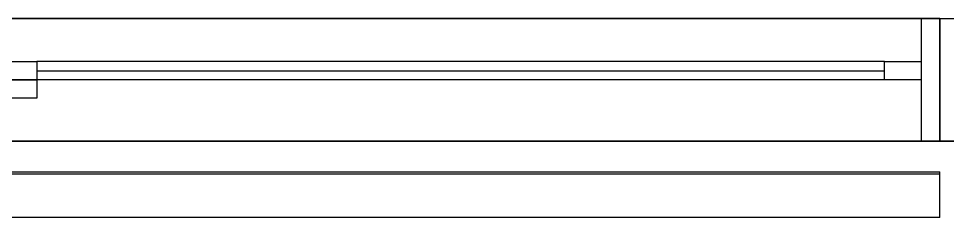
# Model space of a CAD drawing. Header units: millimetres. Extents: x -41292 to 298682, y -22072 to 33155.
# Drawn here: x 26845 to 28357, y -2224 to -1899 of the extents above; entities that cross this region are included whole.
import ezdxf

# ---------------------------------------------------------------- set-up
doc = ezdxf.new("R2010")
doc.units = ezdxf.units.MM
for name, color, linetype in [('벽1', 2, 'Continuous'), ('창호', 4, 'Continuous'), ('틀', 8, 'Continuous')]:
    doc.layers.add(name, color=color, linetype=linetype)

# ---------------------------------------------------------------- blocks, each defined once
blk = doc.blocks.new('rmfnasesx')
for p, q in [((55807.9, 13613), (52807.9, 13613)), ((55807.9, 13613), (56437.9, 13613)), ((55807.9, 13413), (55807.9, 13613)), ((52807.9, 13413), (55807.9, 13413)), ((55907.9, 13413), (55807.9, 13413)), ((52807.9, 13363), (55807.9, 13363)), ((52807.9, 13360), (55807.9, 13360)), ((55807.9, 13360), (55807.9, 13363)), ((55807.9, 13288.7), (55807.9, 13360)), ((55807.9, 13288.7), (53537.9, 13288.7))]:
    blk.add_line(p, q)

msp = doc.modelspace()

# ---------------------------------------------------------------- linework, layer by layer
at = {"layer": '벽1'}
for p, q in [((28344.67, -1899.42), (28974.67, -1899.42)), ((28344.67, -2099.42), (28344.67, -1899.42)), ((28344.67, -2099.42), (28994.67, -2099.42))]:
    msp.add_line(p, q, dxfattribs=at)
at = {"layer": '창호'}
for p, q in [((28254.67, -1969.42), (26874.67, -1969.42)), ((28254.67, -1999.42), (26874.67, -1999.42))]:
    msp.add_line(p, q, dxfattribs=at)
at = {"layer": '틀'}
for p, q in [((25344.67, -1899.42), (28344.67, -1899.42)), ((28314.67, -1899.42), (28314.67, -2099.42)), ((28344.67, -1899.42), (28344.67, -2099.42)), ((26874.67, -1984.42), (28254.67, -1984.42)), ((28344.67, -2099.42), (25344.67, -2099.42))]:
    msp.add_line(p, q, dxfattribs=at)
for points in [[(26814.67, -1999.42), (26814.67, -1969.42), (26874.67, -1969.42), (26874.67, -1999.42)], [(28254.67, -1999.42), (28254.67, -1969.42), (28314.67, -1969.42), (28314.67, -1999.42)], [(26814.67, -2029.42), (26814.67, -1999.42), (26874.67, -1999.42), (26874.67, -2029.42)]]:
    msp.add_lwpolyline(points, close=True, dxfattribs=at)

# ---------------------------------------------------------------- block references
msp.add_blockref('rmfnasesx', (-27463.27, -15512.43))

doc.saveas('drawing.dxf')
